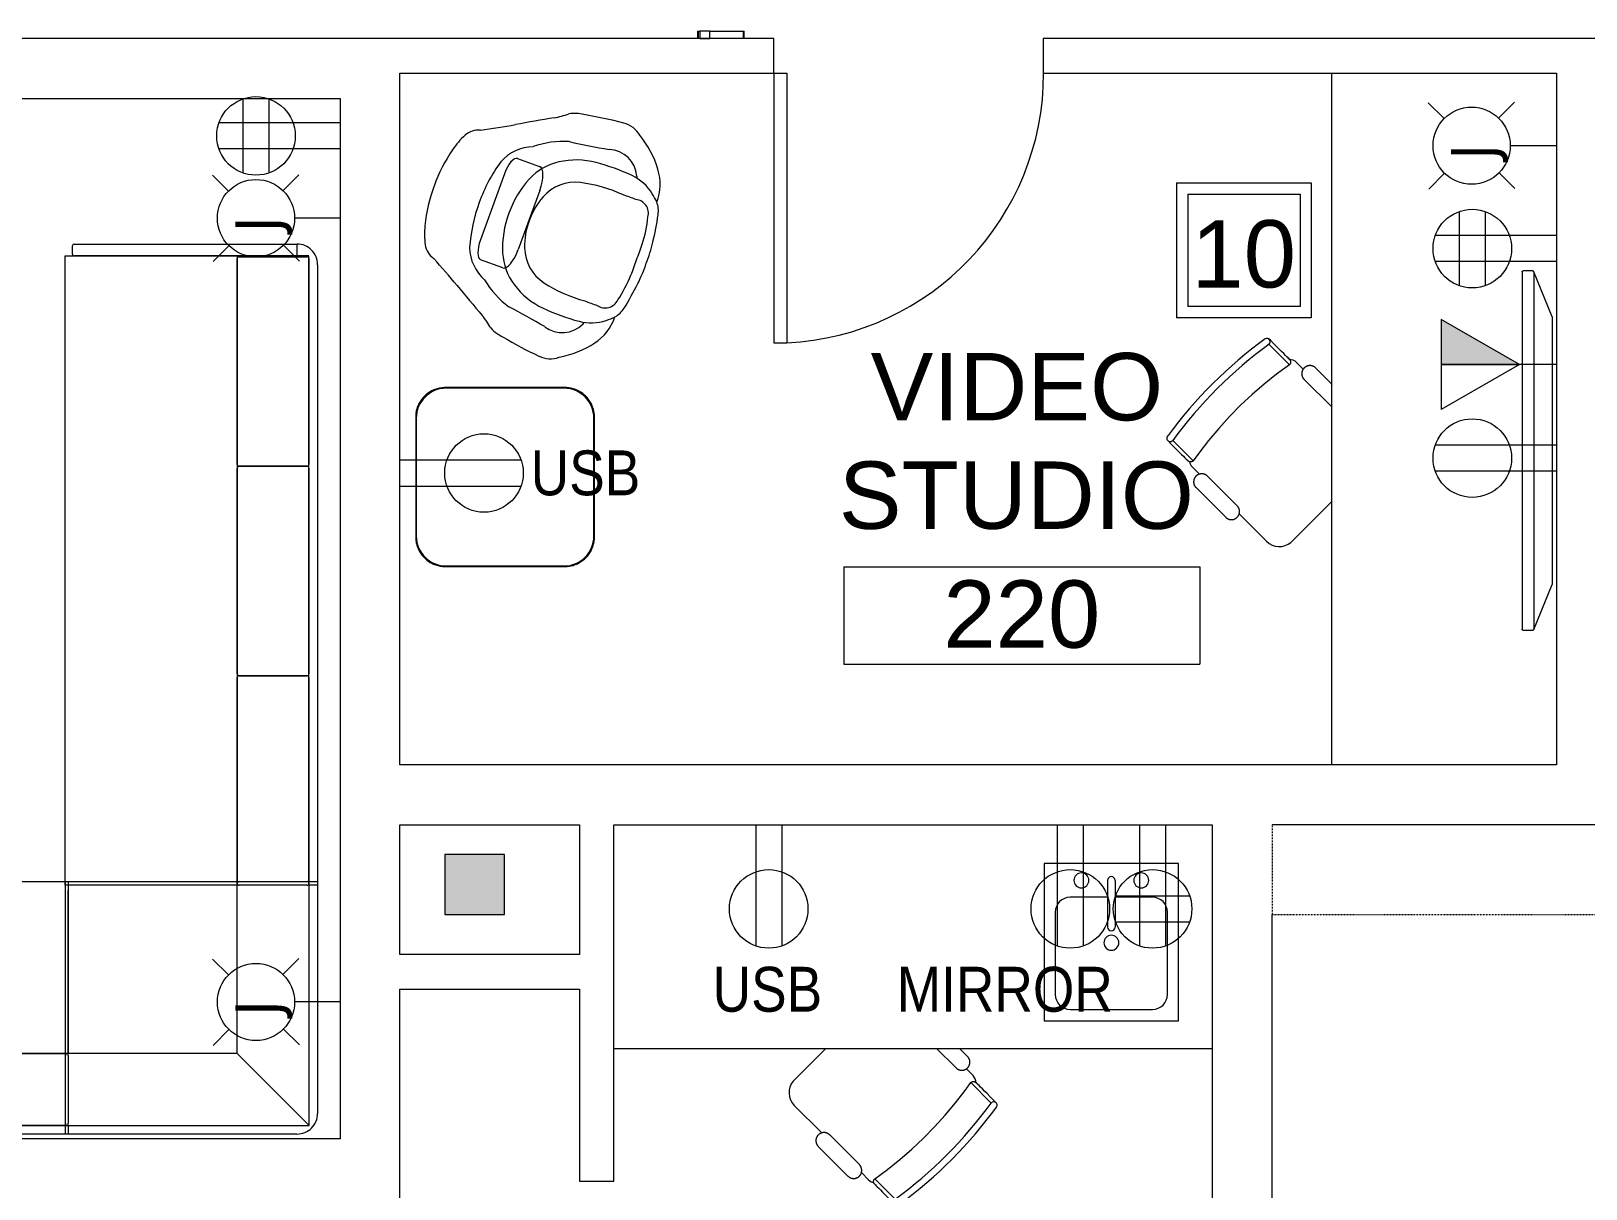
# Model space of a CAD drawing. Header units: inches. Extents: x 1 to 4284, y -575 to 745.
# Drawn here: x 1950.9 to 2158.8, y 312.9 to 467.6 of the extents above; entities that cross this region are included whole.
import ezdxf

# ---------------------------------------------------------------- set-up
doc = ezdxf.new("R2010")
doc.units = ezdxf.units.IN
doc.header["$MEASUREMENT"] = 0
doc.linetypes.add('Overhead', pattern=[0.15625, 0.09375, -0.0625])
for name, color, linetype, lineweight in [('A-ANNO-NOTE', 131, 'Continuous', 20), ('A-AREA-IDEN', 2, 'Continuous', 20), ('A-DOOR', 31, 'Continuous', 9), ('A-GENM', 13, 'Continuous', 9), ('A-WALL', 113, 'Continuous', 50), ('E-ELEC-FIXT-IDEN', 2, 'Continuous', 9), ('I-FURN', 30, 'Continuous', 9), ('I-WALL', 2, 'Continuous', 13), ('P-SANR-FIXT', 6, 'Continuous', 9), ('Q-CASE', 31, 'Continuous', 9), ('Q-SPCQ', 91, 'Continuous', 9), ('S-COLS', 52, 'Continuous', 13)]:
    doc.layers.add(name, color=color, linetype=linetype, lineweight=lineweight)
doc.styles.add('Arial', font='arial.ttf', dxfattribs={"height": 9})
doc.styles.add('Arial_2', font='arial.ttf', dxfattribs={"width": 0.85, "height": 6})
doc.styles.add('Tahoma', font='tahoma.ttf', dxfattribs={"height": 6})

# ---------------------------------------------------------------- blocks, each defined once
blk = doc.blocks.new('Concrete-Square-Column - 8 x 8-2324995-New Construction - Tel_Data_Elec Plan')
at = {"layer": 'S-COLS', "lineweight": 9}
blk.add_hatch(color=55, dxfattribs=at).paths.add_polyline_path([(-0.29, -4), (4, -4), (4, 4), (-4, 4), (-4, -4), (-2.9, -4)], flags=0)
at = {"layer": 'S-COLS', "color": 250, "lineweight": 20}
for p, q in [((4, 4), (-4, 4)), ((-4, 4), (-4, -4)), ((4, -4), (4, 4)), ((-4, -4), (4, -4))]:
    blk.add_line(p, q, dxfattribs=at)
blk = doc.blocks.new('Single-Flush - 36_ x 96_-2411555-New Construction - Tel_Data_Elec Plan')
at = {"layer": 'A-DOOR', "color": 250, "lineweight": 20}
for p, q in [((16.25, 2.31), (16.25, 38.34)), ((18, 38.34), (16.25, 38.34)), ((18, 2.31), (18, 38.34)), ((18, 2.31), (16.25, 2.31))]:
    blk.add_line(p, q, dxfattribs=at)
at = {"layer": 'A-DOOR'}
blk.add_arc((18, 2.31), 36.07, 92.7812, 180, dxfattribs=at)
blk = doc.blocks.new('Seating - Lounge - Chair - Collaborative - Highback - Steelcase Coalesse - SW1 - Without Tablet-2341181-New Construction - Tel_Data_Elec Plan')
at = {"layer": 'I-FURN'}
for p, q in [((-10.5, -5.17), (-10.29, -5.08)), ((10.5, -5.17), (10.29, -5.08)), ((-7.27, -20.96), (-7.27, -17.82)), ((-4.27, -16.7), (4.14, -16.7)), ((7.14, -17.82), (7.14, -20.96)), ((-4.77, -21.89), (4.64, -21.89))]:
    blk.add_line(p, q, dxfattribs=at)
for centre, radius, start, end in [((-0.43, -23.29), 23.3, 88.9529, 96.1803), ((0.43, -23.29), 23.3, 83.8197, 91.0471), ((-8.28, -8.22), 6.75, 89.1028, 126.8972), ((5.71, -14.3), 18.91, 137.2635, 141.0275), ((-5.92, -4.14), 3.49, 101.8197, 130.1803), ((-5.76, -3.74), 1.84, 94.582, 195.418), ((1.17, -38.02), 38.11, 96.1803, 101.8197), ((-1.67, -18.62), 17.25, 91.759, 104.241), ((-1.1, -37.15), 35.79, 88.241, 91.759), ((1.1, -37.15), 35.79, 88.241, 91.759), ((1.67, -18.62), 17.25, 75.759, 88.241), ((-1.17, -38.02), 38.11, 78.1803, 83.8197), ((5.76, -3.74), 1.84, 344.582, 85.418), ((5.92, -4.14), 3.49, 49.8197, 78.1803), ((-5.71, -14.3), 18.91, 38.9725, 42.7365), ((8.28, -8.22), 6.75, 53.1028, 90.8972), ((-4.28, -13.55), 13.42, 126.8972, 149.1028), ((-4.14, -6.33), 6.24, 141.0275, 174.9725), ((4.14, -6.33), 6.24, 5.0275, 38.9725), ((4.28, -13.55), 13.42, 30.8972, 53.1028), ((-8.9, -8.7), 3.88, 114.3968, 197.3246), ((18.68, -8.34), 29.15, 174.9725, 185.0275), ((11.26, -7.67), 18.87, 174.8537, 193.1463), ((14.34, -5.1), 21.89, 177.7083, 182.2917), ((-11.26, -7.67), 18.87, 346.8537, 5.1463), ((-14.34, -5.1), 21.89, 357.7083, 2.2917), ((-18.68, -8.34), 29.15, 354.9725, 5.0275), ((8.9, -8.7), 3.88, 342.6754, 65.6032), ((-13.07, -8.89), 3.52, 140.646, 185.354), ((13.07, -8.89), 3.52, 354.646, 39.354), ((42.17, -3.72), 59, 185.354, 190.646), ((-136.59, -32.26), 126, 7.757, 10.243), ((136.59, -32.26), 126, 169.757, 172.243), ((-42.17, -3.72), 59, 349.354, 354.646), ((-0.04, -9.99), 10.35, 185.0275, 212.9725), ((-1.56, -10.66), 5.71, 193.1463, 248.8537), ((1.56, -10.66), 5.71, 291.1463, 346.8537), ((0.04, -9.99), 10.35, 327.0275, 354.9725), ((-11.2, -14.26), 4.63, 184.393, 209.607), ((-23.38, -23.5), 10.71, 29.553, 40.447), ((0, -11.76), 12.26, 196.5597, 219.4403), ((-2.28, -11.44), 7.68, 212.9725, 247.0275), ((-0.19, -7.13), 9.51, 248.8537, 271.1463), ((0.19, -7.13), 9.51, 268.8537, 291.1463), ((2.28, -11.44), 7.68, 292.9725, 327.0275), ((0, -11.76), 12.26, 320.5597, 343.4403), ((23.38, -23.5), 10.71, 139.553, 150.447), ((11.2, -14.26), 4.63, 330.393, 355.607), ((232.79, 121.75), 283.77, 209.553, 210.613), ((-0.22, -6.58), 12.96, 247.0275, 270.9725), ((0.22, -6.58), 12.96, 269.0275, 292.9725), ((-232.79, 121.75), 283.77, 329.387, 330.447), ((-4.08, -17.52), 5.75, 200.649, 249.351), ((4.08, -17.52), 5.75, 290.649, 339.351), ((-120.16, -85.74), 125.65, 27.917, 30.083), ((120.16, -85.74), 125.65, 149.917, 152.083), ((-0.09, -2.25), 21.51, 253.7536, 270.2464), ((0.09, -2.25), 21.51, 269.7536, 286.2464), ((-6.56, -26.27), 2.64, 193.9655, 242.0345), ((6.56, -26.27), 2.64, 297.9655, 346.0345), ((-2.84, -19.27), 10.57, 242.0345, 255.9655), ((2.84, -19.27), 10.57, 284.0345, 297.9655), ((-0.01, -7.95), 22.24, 255.9655, 270.0345), ((0.01, -7.95), 22.24, 269.9655, 284.0345)]:
    blk.add_arc(centre, radius, start, end, dxfattribs=at)
for centre, major_axis, start_param, end_param in [((-4.27, -17.82), (-3, 0), 4.712389, 6.283185), ((4.14, -17.82), (3, 0), 0, 1.570796), ((-4.77, -20.96), (2.5, 0), 3.141593, 4.712389), ((4.64, -20.96), (2.5, 0), 4.712389, 6.283185)]:
    blk.add_ellipse(centre, major_axis=major_axis, ratio=0.374607, start_param=start_param, end_param=end_param, dxfattribs=at)
blk = doc.blocks.new('Table - Occasional - Side Table - Kimball - Bloom - Square Rounded-2359734-New Construction - Tel_Data_Elec Plan')
at = {"layer": 'I-FURN'}
for p, q in [((8, 11.95), (-8, 11.95)), ((7.87, 11.87), (-7.88, 11.87)), ((-11.95, 8), (-11.95, -8)), ((-11.88, 7.87), (-11.88, -7.88)), ((11.87, -7.88), (11.87, 7.87)), ((11.95, -8), (11.95, 8)), ((-8, -11.95), (8, -11.95)), ((-7.88, -11.88), (7.87, -11.88))]:
    blk.add_line(p, q, dxfattribs=at)
at = {"layer": 'I-FURN', "flags": 128}
for points in [[(-8, 11.95), (-8.16, 11.95), (-8.32, 11.94), (-8.47, 11.93), (-8.63, 11.9), (-8.79, 11.87), (-8.94, 11.84), (-9.09, 11.8), (-9.24, 11.75), (-9.39, 11.7), (-9.54, 11.64), (-9.68, 11.58), (-9.83, 11.51), (-9.96, 11.43), (-10.1, 11.35), (-10.23, 11.26), (-10.36, 11.17), (-10.49, 11.07), (-10.61, 10.97), (-10.72, 10.87), (-10.84, 10.75), (-10.94, 10.64), (-11.05, 10.52), (-11.15, 10.4), (-11.24, 10.27), (-11.33, 10.14), (-11.41, 10), (-11.49, 9.86), (-11.56, 9.72), (-11.62, 9.58), (-11.69, 9.43), (-11.74, 9.28), (-11.79, 9.13), (-11.83, 8.98), (-11.87, 8.83), (-11.9, 8.67), (-11.92, 8.52), (-11.94, 8.36), (-11.95, 8.2), (-11.95, 8.04), (-11.95, 8)], [(11.95, 8), (11.95, 8.16), (11.94, 8.32), (11.93, 8.47), (11.9, 8.63), (11.87, 8.79), (11.84, 8.94), (11.8, 9.09), (11.75, 9.24), (11.7, 9.39), (11.64, 9.54), (11.58, 9.68), (11.51, 9.83), (11.43, 9.96), (11.35, 10.1), (11.26, 10.23), (11.17, 10.36), (11.07, 10.49), (10.97, 10.61), (10.87, 10.72), (10.75, 10.84), (10.64, 10.94), (10.52, 11.05), (10.4, 11.15), (10.27, 11.24), (10.14, 11.33), (10, 11.41), (9.86, 11.49), (9.72, 11.56), (9.58, 11.62), (9.43, 11.69), (9.28, 11.74), (9.13, 11.79), (8.98, 11.83), (8.83, 11.87), (8.67, 11.9), (8.52, 11.92), (8.36, 11.94), (8.2, 11.95), (8.04, 11.95), (8, 11.95)], [(-11.95, -8), (-11.95, -8.16), (-11.94, -8.32), (-11.93, -8.47), (-11.9, -8.63), (-11.87, -8.79), (-11.84, -8.94), (-11.8, -9.09), (-11.75, -9.24), (-11.7, -9.39), (-11.64, -9.54), (-11.58, -9.68), (-11.51, -9.83), (-11.43, -9.96), (-11.35, -10.1), (-11.26, -10.23), (-11.17, -10.36), (-11.07, -10.49), (-10.97, -10.61), (-10.87, -10.72), (-10.75, -10.84), (-10.64, -10.94), (-10.52, -11.05), (-10.4, -11.15), (-10.27, -11.24), (-10.14, -11.33), (-10, -11.41), (-9.86, -11.49), (-9.72, -11.56), (-9.58, -11.62), (-9.43, -11.69), (-9.28, -11.74), (-9.13, -11.79), (-8.98, -11.83), (-8.83, -11.87), (-8.67, -11.9), (-8.52, -11.92), (-8.36, -11.94), (-8.2, -11.95), (-8.04, -11.95), (-8, -11.95)], [(8, -11.95), (8.16, -11.95), (8.32, -11.94), (8.47, -11.93), (8.63, -11.9), (8.79, -11.87), (8.94, -11.84), (9.09, -11.8), (9.24, -11.75), (9.39, -11.7), (9.54, -11.64), (9.68, -11.58), (9.83, -11.51), (9.96, -11.43), (10.1, -11.35), (10.23, -11.26), (10.36, -11.17), (10.49, -11.07), (10.61, -10.97), (10.72, -10.87), (10.84, -10.75), (10.94, -10.64), (11.05, -10.52), (11.15, -10.4), (11.24, -10.27), (11.33, -10.14), (11.41, -10), (11.49, -9.86), (11.56, -9.72), (11.62, -9.58), (11.69, -9.43), (11.74, -9.28), (11.79, -9.13), (11.83, -8.98), (11.87, -8.83), (11.9, -8.67), (11.92, -8.52), (11.94, -8.36), (11.95, -8.2), (11.95, -8.04), (11.95, -8)]]:
    blk.add_lwpolyline(points, dxfattribs=at)
at = {"layer": 'I-FURN'}
for centre, start, end in [((-7.88, 7.87), 90.0044, 180), ((7.87, 7.87), 0.0044, 90), ((-7.88, -7.88), 180.0044, 270), ((7.87, -7.88), 270.0044, 0)]:
    blk.add_arc(centre, 4, start, end, dxfattribs=at)
blk = doc.blocks.new('Counter Top _No Backsplash_ - Standard Counter Top-2619539-New Construction - Tel_Data_Elec Plan')
at = {"layer": 'Q-CASE', "lineweight": 13}
blk.add_line((-47.26, 30), (45.17, 30), dxfattribs=at)
blk = doc.blocks.new('Seating - Desk - Task - Steelcase - Think - EX-C1-2329975-New Construction - Tel_Data_Elec Plan')
at = {"layer": 'I-FURN'}
for p, q in [((7.72, 12.55), (-0.06, 12.55)), ((9.91, 4.96), (9.91, 10.14)), ((-8.94, -1.6), (-8.94, 3.67)), ((9.34, 4.01), (9.34, -1.6)), ((11.51, -1.6), (11.51, 4.01)), ((-11.1, 1.51), (-11.1, -1.6)), ((-9.83, -2.66), (-9.83, -3.91)), ((9.91, -3.91), (9.91, -2.54)), ((-8.93, -4.37), (-8.93, -8.24)), ((9.24, -8.25), (9.24, -4.39))]:
    blk.add_line(p, q, dxfattribs=at)
at = {"layer": 'I-FURN', "flags": 128}
for points in [[(11.51, 4.01), (11.51, 4.05), (11.51, 4.1), (11.5, 4.14), (11.5, 4.18), (11.49, 4.23), (11.48, 4.27), (11.47, 4.31), (11.46, 4.35), (11.44, 4.39), (11.43, 4.43), (11.41, 4.47), (11.39, 4.51), (11.37, 4.55), (11.35, 4.59), (11.32, 4.62), (11.3, 4.66), (11.27, 4.69), (11.24, 4.72), (11.21, 4.76), (11.18, 4.79), (11.15, 4.82), (11.12, 4.85), (11.08, 4.87), (11.05, 4.9), (11.01, 4.92), (10.98, 4.94), (10.94, 4.97), (10.9, 4.99), (10.86, 5), (10.82, 5.02), (10.78, 5.04), (10.74, 5.05), (10.7, 5.06), (10.65, 5.07), (10.61, 5.08), (10.57, 5.08), (10.53, 5.09), (10.48, 5.09), (10.44, 5.09), (10.4, 5.09), (10.35, 5.09), (10.31, 5.09), (10.27, 5.08), (10.22, 5.07), (10.18, 5.07), (10.14, 5.05), (10.1, 5.04), (10.06, 5.03), (10.02, 5.01), (9.98, 5), (9.94, 4.98), (9.9, 4.96), (9.86, 4.93), (9.83, 4.91), (9.79, 4.89), (9.76, 4.86), (9.72, 4.83), (9.69, 4.8), (9.66, 4.77), (9.63, 4.74), (9.6, 4.71), (9.57, 4.68), (9.55, 4.64), (9.52, 4.61), (9.5, 4.57), (9.48, 4.53), (9.46, 4.49), (9.44, 4.45), (9.42, 4.41), (9.41, 4.37), (9.39, 4.33), (9.38, 4.29), (9.37, 4.25), (9.36, 4.21), (9.35, 4.16), (9.35, 4.12), (9.35, 4.08), (9.34, 4.03), (9.34, 4.01)], [(-11.1, -1.6), (-11.1, -1.64), (-11.1, -1.68), (-11.09, -1.73), (-11.09, -1.77), (-11.08, -1.81), (-11.07, -1.86), (-11.06, -1.9), (-11.05, -1.94), (-11.03, -1.98), (-11.01, -2.02), (-11, -2.06), (-10.98, -2.1), (-10.96, -2.14), (-10.93, -2.17), (-10.91, -2.21), (-10.89, -2.24), (-10.86, -2.28), (-10.83, -2.31), (-10.8, -2.34), (-10.77, -2.37), (-10.74, -2.4), (-10.71, -2.43), (-10.67, -2.46), (-10.64, -2.48), (-10.6, -2.51), (-10.57, -2.53), (-10.53, -2.55), (-10.49, -2.57), (-10.45, -2.59), (-10.41, -2.61), (-10.37, -2.62), (-10.33, -2.64), (-10.29, -2.65), (-10.24, -2.66), (-10.2, -2.66), (-10.16, -2.67), (-10.12, -2.68), (-10.07, -2.68), (-10.03, -2.68), (-9.99, -2.68), (-9.94, -2.68), (-9.9, -2.67), (-9.86, -2.67), (-9.81, -2.66), (-9.77, -2.65), (-9.73, -2.64), (-9.69, -2.63), (-9.65, -2.62), (-9.61, -2.6), (-9.57, -2.58), (-9.53, -2.56), (-9.49, -2.54), (-9.45, -2.52), (-9.42, -2.5), (-9.38, -2.47), (-9.35, -2.45), (-9.31, -2.42), (-9.28, -2.39), (-9.25, -2.36), (-9.22, -2.33), (-9.19, -2.3), (-9.16, -2.26), (-9.14, -2.23), (-9.11, -2.19), (-9.09, -2.16), (-9.07, -2.12), (-9.05, -2.08), (-9.03, -2.04), (-9.01, -2), (-9, -1.96), (-8.98, -1.92), (-8.97, -1.88), (-8.96, -1.84), (-8.95, -1.79), (-8.95, -1.75), (-8.94, -1.71), (-8.94, -1.66), (-8.94, -1.62), (-8.94, -1.6)], [(9.34, -1.6), (9.34, -1.64), (9.35, -1.69), (9.35, -1.73), (9.36, -1.77), (9.37, -1.81), (9.37, -1.86), (9.39, -1.9), (9.4, -1.94), (9.41, -1.98), (9.43, -2.02), (9.45, -2.06), (9.47, -2.1), (9.49, -2.14), (9.51, -2.17), (9.53, -2.21), (9.56, -2.25), (9.58, -2.28), (9.61, -2.31), (9.64, -2.35), (9.67, -2.38), (9.7, -2.41), (9.74, -2.43), (9.77, -2.46), (9.81, -2.49), (9.84, -2.51), (9.88, -2.53), (9.92, -2.55), (9.96, -2.57), (9.99, -2.59), (10.03, -2.61), (10.08, -2.62), (10.12, -2.64), (10.16, -2.65), (10.2, -2.66), (10.24, -2.67), (10.29, -2.67), (10.33, -2.68), (10.37, -2.68), (10.42, -2.68), (10.46, -2.68), (10.5, -2.68), (10.55, -2.68), (10.59, -2.67), (10.63, -2.66), (10.67, -2.65), (10.72, -2.64), (10.76, -2.63), (10.8, -2.62), (10.84, -2.6), (10.88, -2.58), (10.92, -2.57), (10.96, -2.54), (10.99, -2.52), (11.03, -2.5), (11.07, -2.47), (11.1, -2.45), (11.13, -2.42), (11.17, -2.39), (11.2, -2.36), (11.23, -2.33), (11.26, -2.3), (11.28, -2.26), (11.31, -2.23), (11.33, -2.19), (11.36, -2.16), (11.38, -2.12), (11.4, -2.08), (11.42, -2.04), (11.43, -2), (11.45, -1.96), (11.46, -1.92), (11.47, -1.88), (11.49, -1.84), (11.49, -1.79), (11.5, -1.75), (11.51, -1.71), (11.51, -1.67), (11.51, -1.62), (11.51, -1.6)], [(-9.44, -4.88), (-9.44, -4.86), (-9.44, -4.84), (-9.43, -4.82), (-9.43, -4.8), (-9.43, -4.78), (-9.42, -4.76), (-9.42, -4.74), (-9.41, -4.72), (-9.4, -4.7), (-9.4, -4.68), (-9.39, -4.66), (-9.38, -4.64), (-9.37, -4.63), (-9.36, -4.61), (-9.35, -4.59), (-9.34, -4.58), (-9.32, -4.56), (-9.31, -4.54), (-9.3, -4.53), (-9.28, -4.51), (-9.27, -4.5), (-9.25, -4.49), (-9.24, -4.48), (-9.22, -4.46), (-9.2, -4.45), (-9.19, -4.44), (-9.17, -4.43), (-9.15, -4.42), (-9.13, -4.41), (-9.11, -4.41), (-9.09, -4.4), (-9.08, -4.39), (-9.06, -4.39), (-9.04, -4.38), (-9.02, -4.38), (-9, -4.38), (-8.98, -4.37), (-8.96, -4.37), (-8.94, -4.37), (-8.93, -4.37)], [(-9.44, -5.08), (-9.44, -4.95), (-9.44, -4.89), (-9.44, -4.88)], [(-9.44, -4.88), (-9.44, -4.91), (-9.44, -5), (-9.44, -5.15), (-9.44, -5.36), (-9.44, -5.63), (-9.44, -5.97), (-9.44, -6.36), (-9.44, -6.8), (-9.44, -7.31), (-9.44, -7.87), (-9.44, -8.49), (-9.44, -8.69)], [(-8.93, -4.37), (-6.83, -4.69), (-4.72, -4.93), (-2.6, -5.09), (-0.48, -5.16), (1.64, -5.14), (3.76, -5.04), (5.88, -4.86), (7.99, -4.59), (9.24, -4.39)], [(9.24, -4.39), (9.26, -4.39), (9.28, -4.39), (9.3, -4.39), (9.32, -4.4), (9.34, -4.4), (9.36, -4.4), (9.38, -4.41), (9.4, -4.41), (9.42, -4.42), (9.44, -4.43), (9.46, -4.44), (9.47, -4.45), (9.49, -4.46), (9.51, -4.47), (9.53, -4.48), (9.54, -4.49), (9.56, -4.5), (9.57, -4.51), (9.59, -4.53), (9.6, -4.54), (9.62, -4.56), (9.63, -4.57), (9.64, -4.59), (9.66, -4.6), (9.67, -4.62), (9.68, -4.64), (9.69, -4.66), (9.7, -4.67), (9.71, -4.69), (9.71, -4.71), (9.72, -4.73), (9.73, -4.75), (9.73, -4.77), (9.74, -4.79), (9.74, -4.81), (9.74, -4.83), (9.75, -4.85), (9.75, -4.87), (9.75, -4.89), (9.75, -4.9)], [(9.75, -8.71), (9.75, -8.07), (9.75, -7.49), (9.75, -6.97), (9.75, -6.5), (9.75, -6.1), (9.75, -5.75), (9.75, -5.46), (9.75, -5.23), (9.75, -5.06), (9.75, -4.95), (9.75, -4.9), (9.75, -4.9)], [(9.75, -4.9), (9.75, -4.93), (9.75, -5.02), (9.75, -5.1)]]:
    blk.add_lwpolyline(points, dxfattribs=at)
at = {"layer": 'I-FURN'}
for centre, radius, start, end in [((7.49, 10.14), 2.42, 0, 84.6807), ((-8.51, -3.91), 1.32, 180, 227.8127), ((8.59, -3.91), 1.32, 324.2773, 0)]:
    blk.add_arc(centre, radius, start, end, dxfattribs=at)
for centre, major_axis, ratio, start_param, end_param in [((-8.93, -5.08), (0.507, 0), 0.99468, 3.097536, 3.287158), ((9.24, -5.1), (0.507, 0), 0.99468, 0, 0.261799), ((-8.93, -8.69), (0.507, 0), 0.899459, 1.570796, 4.369819), ((0.2, 38.81), (53.09, 0), 0.899459, 4.539475, 4.883411), ((9.24, -8.71), (0.507, 0), 0.899459, 4.712389, 7.853982), ((0.2, 38.81), (54.09, 0), 0.899459, 4.539505, 4.880219)]:
    blk.add_ellipse(centre, major_axis=major_axis, ratio=ratio, start_param=start_param, end_param=end_param, dxfattribs=at)
blk = doc.blocks.new('SPEC-EQUIP-TV - 48_ LCD 2-2329976-New Construction - Tel_Data_Elec Plan')
at = {"layer": 'Q-SPCQ'}
for p, q in [((-17.89, 4), (-23.9, 1.57)), ((-17.89, 4), (17.89, 4)), ((23.9, 1.57), (17.89, 4)), ((-24, 1.37), (-24, 0.75)), ((-24, 0.75), (-24, 0.12)), ((-23.9, 1.57), (23.9, 1.57)), ((24, 0.75), (24, 1.37)), ((24, 0.12), (24, 0.75)), ((-23.88, 0), (23.88, 0))]:
    blk.add_line(p, q, dxfattribs=at)
for points, knots in [([(-23.9, 1.57), (-23.9, 1.57), (-23.92, 1.56), (-23.93, 1.54), (-23.94, 1.53), (-23.95, 1.52), (-23.96, 1.51), (-23.97, 1.49), (-23.98, 1.48), (-23.98, 1.47), (-23.99, 1.45), (-23.99, 1.43), (-24, 1.41), (-24, 1.38), (-24, 1.37)], [0, 0, 0, 0, 0.125, 0.25, 0.3125, 0.375, 0.4375, 0.5, 0.5625, 0.625, 0.6875, 0.75, 0.875, 1, 1, 1, 1]), ([(-23.88, 0), (-23.89, 0), (-23.9, 0), (-23.92, 0.01), (-23.94, 0.02), (-23.94, 0.02), (-23.95, 0.03), (-23.96, 0.03), (-23.97, 0.04), (-23.98, 0.05), (-23.98, 0.06), (-23.99, 0.08), (-24, 0.1), (-24, 0.11), (-24, 0.12)], [0, 0, 0, 0, 0.166667, 0.25, 0.333333, 0.375, 0.416667, 0.5, 0.541667, 0.583333, 0.666667, 0.75, 0.833333, 1, 1, 1, 1]), ([(24, 0.12), (24, 0.11), (24, 0.1), (23.99, 0.08), (23.98, 0.06), (23.98, 0.05), (23.97, 0.04), (23.96, 0.03), (23.95, 0.03), (23.94, 0.02), (23.94, 0.02), (23.92, 0.01), (23.9, 0), (23.89, 0), (23.88, 0)], [-1, -1, -1, -1, -0.833333, -0.75, -0.666667, -0.583333, -0.541667, -0.5, -0.416667, -0.375, -0.333333, -0.25, -0.166667, 0, 0, 0, 0]), ([(24, 1.37), (24, 1.38), (24, 1.41), (23.99, 1.44), (23.98, 1.46), (23.98, 1.48), (23.97, 1.49), (23.97, 1.5), (23.96, 1.51), (23.95, 1.52), (23.94, 1.53), (23.93, 1.54), (23.92, 1.56), (23.9, 1.57), (23.9, 1.57)], [0, 0, 0, 0, 0.125, 0.25, 0.375, 0.4375, 0.5, 0.53125, 0.5625, 0.625, 0.6875, 0.75, 0.875, 1, 1, 1, 1])]:
    blk.add_open_spline(points, degree=3, knots=knots, dxfattribs=at)
blk = doc.blocks.new('Counter Top _No Backsplash_ - Standard Counter Top-2630870-New Construction - Tel_Data_Elec Plan')
at = {"layer": 'Q-CASE', "lineweight": 13}
blk.add_line((-47.26, -30), (32.74, -30), dxfattribs=at)
blk = doc.blocks.new('Seating - Desk - Task - Steelcase - Think - EX-C1-V10-New Construction - Tel_Data_Elec Plan')
at = {"layer": 'I-FURN'}
for p, q in [((-8.93, 8.24), (-8.93, 4.37)), ((9.24, 4.39), (9.24, 8.25)), ((-9.83, 3.91), (-9.83, 2.66)), ((9.91, 2.54), (9.91, 3.91)), ((-11.1, 1.6), (-11.1, 0.08)), ((-8.94, -2.08), (-8.94, 1.6)), ((9.34, 1.6), (9.34, -4.01)), ((11.51, -4.01), (11.51, 1.6)), ((9.91, -10.14), (9.91, -4.96)), ((1.53, -12.55), (7.72, -12.55))]:
    blk.add_line(p, q, dxfattribs=at)
at = {"layer": 'I-FURN', "flags": 128}
for points in [[(-9.44, 8.69), (-9.44, 8.06), (-9.44, 7.48), (-9.44, 6.95), (-9.44, 6.49), (-9.44, 6.08), (-9.44, 5.73), (-9.44, 5.44), (-9.44, 5.21), (-9.44, 5.04), (-9.44, 4.93), (-9.44, 4.88), (-9.44, 4.88)], [(9.75, 4.9), (9.75, 4.93), (9.75, 5.02), (9.75, 5.17), (9.75, 5.38), (9.75, 5.65), (9.75, 5.98), (9.75, 6.37), (9.75, 6.82), (9.75, 7.33), (9.75, 7.89), (9.75, 8.51), (9.75, 8.71)], [(-9.44, 4.88), (-9.44, 4.91), (-9.44, 5), (-9.44, 5.08)], [(-8.93, 4.37), (-8.95, 4.37), (-8.97, 4.37), (-8.99, 4.38), (-9.01, 4.38), (-9.03, 4.38), (-9.05, 4.39), (-9.07, 4.39), (-9.09, 4.4), (-9.11, 4.4), (-9.13, 4.41), (-9.15, 4.42), (-9.16, 4.43), (-9.18, 4.44), (-9.2, 4.45), (-9.22, 4.46), (-9.23, 4.47), (-9.25, 4.48), (-9.26, 4.5), (-9.28, 4.51), (-9.29, 4.53), (-9.31, 4.54), (-9.32, 4.56), (-9.33, 4.57), (-9.35, 4.59), (-9.36, 4.6), (-9.37, 4.62), (-9.38, 4.64), (-9.39, 4.66), (-9.4, 4.68), (-9.4, 4.69), (-9.41, 4.71), (-9.42, 4.73), (-9.42, 4.75), (-9.43, 4.77), (-9.43, 4.79), (-9.43, 4.81), (-9.44, 4.83), (-9.44, 4.85), (-9.44, 4.87), (-9.44, 4.88)], [(9.24, 4.39), (7.14, 4.71), (5.03, 4.94), (2.91, 5.09), (0.79, 5.16), (-1.33, 5.14), (-3.45, 5.04), (-5.57, 4.85), (-7.68, 4.58), (-8.93, 4.37)], [(9.75, 4.9), (9.75, 4.88), (9.75, 4.86), (9.74, 4.84), (9.74, 4.82), (9.74, 4.8), (9.73, 4.78), (9.73, 4.76), (9.72, 4.74), (9.72, 4.72), (9.71, 4.7), (9.7, 4.68), (9.69, 4.66), (9.68, 4.64), (9.67, 4.63), (9.66, 4.61), (9.65, 4.59), (9.63, 4.58), (9.62, 4.56), (9.61, 4.55), (9.59, 4.53), (9.58, 4.52), (9.56, 4.5), (9.55, 4.49), (9.53, 4.48), (9.51, 4.47), (9.5, 4.46), (9.48, 4.45), (9.46, 4.44), (9.44, 4.43), (9.42, 4.42), (9.41, 4.42), (9.39, 4.41), (9.37, 4.4), (9.35, 4.4), (9.33, 4.4), (9.31, 4.39), (9.29, 4.39), (9.27, 4.39), (9.25, 4.39), (9.24, 4.39)], [(9.75, 5.1), (9.75, 4.97), (9.75, 4.91), (9.75, 4.9)], [(-8.94, 1.6), (-8.94, 1.64), (-8.94, 1.68), (-8.94, 1.73), (-8.95, 1.77), (-8.96, 1.81), (-8.97, 1.86), (-8.98, 1.9), (-8.99, 1.94), (-9.01, 1.98), (-9.02, 2.02), (-9.04, 2.06), (-9.06, 2.1), (-9.08, 2.14), (-9.1, 2.17), (-9.12, 2.21), (-9.15, 2.24), (-9.18, 2.28), (-9.2, 2.31), (-9.23, 2.34), (-9.26, 2.37), (-9.3, 2.4), (-9.33, 2.43), (-9.36, 2.46), (-9.4, 2.48), (-9.43, 2.51), (-9.47, 2.53), (-9.51, 2.55), (-9.55, 2.57), (-9.59, 2.59), (-9.63, 2.61), (-9.67, 2.62), (-9.71, 2.64), (-9.75, 2.65), (-9.79, 2.66), (-9.83, 2.66), (-9.88, 2.67), (-9.92, 2.68), (-9.96, 2.68), (-10.01, 2.68), (-10.05, 2.68), (-10.09, 2.68), (-10.14, 2.67), (-10.18, 2.67), (-10.22, 2.66), (-10.26, 2.65), (-10.31, 2.64), (-10.35, 2.63), (-10.39, 2.62), (-10.43, 2.6), (-10.47, 2.58), (-10.51, 2.56), (-10.55, 2.54), (-10.58, 2.52), (-10.62, 2.5), (-10.65, 2.47), (-10.69, 2.45), (-10.72, 2.42), (-10.75, 2.39), (-10.79, 2.36), (-10.82, 2.33), (-10.84, 2.3), (-10.87, 2.26), (-10.9, 2.23), (-10.92, 2.19), (-10.95, 2.16), (-10.97, 2.12), (-10.99, 2.08), (-11.01, 2.04), (-11.02, 2), (-11.04, 1.96), (-11.05, 1.92), (-11.06, 1.88), (-11.07, 1.84), (-11.08, 1.79), (-11.09, 1.75), (-11.09, 1.71), (-11.1, 1.66), (-11.1, 1.62), (-11.1, 1.6)], [(11.51, 1.6), (11.51, 1.64), (11.51, 1.69), (11.5, 1.73), (11.5, 1.77), (11.49, 1.81), (11.48, 1.86), (11.47, 1.9), (11.46, 1.94), (11.44, 1.98), (11.43, 2.02), (11.41, 2.06), (11.39, 2.1), (11.37, 2.14), (11.35, 2.17), (11.32, 2.21), (11.3, 2.25), (11.27, 2.28), (11.24, 2.31), (11.21, 2.35), (11.18, 2.38), (11.15, 2.41), (11.12, 2.43), (11.08, 2.46), (11.05, 2.49), (11.01, 2.51), (10.98, 2.53), (10.94, 2.55), (10.9, 2.57), (10.86, 2.59), (10.82, 2.61), (10.78, 2.62), (10.74, 2.64), (10.7, 2.65), (10.65, 2.66), (10.61, 2.67), (10.57, 2.67), (10.53, 2.68), (10.48, 2.68), (10.44, 2.68), (10.4, 2.68), (10.35, 2.68), (10.31, 2.68), (10.27, 2.67), (10.22, 2.66), (10.18, 2.65), (10.14, 2.64), (10.1, 2.63), (10.06, 2.62), (10.02, 2.6), (9.98, 2.58), (9.94, 2.57), (9.9, 2.54), (9.86, 2.52), (9.83, 2.5), (9.79, 2.47), (9.76, 2.45), (9.72, 2.42), (9.69, 2.39), (9.66, 2.36), (9.63, 2.33), (9.6, 2.3), (9.57, 2.26), (9.55, 2.23), (9.52, 2.19), (9.5, 2.16), (9.48, 2.12), (9.46, 2.08), (9.44, 2.04), (9.42, 2), (9.41, 1.96), (9.39, 1.92), (9.38, 1.88), (9.37, 1.84), (9.36, 1.79), (9.35, 1.75), (9.35, 1.71), (9.35, 1.67), (9.34, 1.62), (9.34, 1.6)], [(9.34, -4.01), (9.34, -4.05), (9.35, -4.1), (9.35, -4.14), (9.36, -4.18), (9.37, -4.23), (9.37, -4.27), (9.39, -4.31), (9.4, -4.35), (9.41, -4.39), (9.43, -4.43), (9.45, -4.47), (9.47, -4.51), (9.49, -4.55), (9.51, -4.59), (9.53, -4.62), (9.56, -4.66), (9.58, -4.69), (9.61, -4.72), (9.64, -4.76), (9.67, -4.79), (9.7, -4.82), (9.74, -4.85), (9.77, -4.87), (9.81, -4.9), (9.84, -4.92), (9.88, -4.94), (9.92, -4.97), (9.96, -4.99), (9.99, -5), (10.03, -5.02), (10.08, -5.04), (10.12, -5.05), (10.16, -5.06), (10.2, -5.07), (10.24, -5.08), (10.29, -5.08), (10.33, -5.09), (10.37, -5.09), (10.42, -5.09), (10.46, -5.09), (10.5, -5.09), (10.55, -5.09), (10.59, -5.08), (10.63, -5.07), (10.67, -5.07), (10.72, -5.05), (10.76, -5.04), (10.8, -5.03), (10.84, -5.01), (10.88, -5), (10.92, -4.98), (10.96, -4.96), (10.99, -4.93), (11.03, -4.91), (11.07, -4.89), (11.1, -4.86), (11.13, -4.83), (11.17, -4.8), (11.2, -4.77), (11.23, -4.74), (11.26, -4.71), (11.28, -4.68), (11.31, -4.64), (11.33, -4.61), (11.36, -4.57), (11.38, -4.53), (11.4, -4.49), (11.42, -4.45), (11.43, -4.41), (11.45, -4.37), (11.46, -4.33), (11.47, -4.29), (11.49, -4.25), (11.49, -4.21), (11.5, -4.16), (11.51, -4.12), (11.51, -4.08), (11.51, -4.03), (11.51, -4.01)]]:
    blk.add_lwpolyline(points, dxfattribs=at)
at = {"layer": 'I-FURN'}
for centre, radius, start, end in [((-8.51, 3.91), 1.32, 132.1873, 180), ((8.59, 3.91), 1.32, 360, 35.7227), ((7.49, -10.14), 2.42, 275.3193, 360)]:
    blk.add_arc(centre, radius, start, end, dxfattribs=at)
for centre, major_axis, ratio, start_param, end_param in [((-8.93, 8.69), (0.507, 0), 0.899459, 1.913366, 4.712389), ((0.2, -38.81), (54.09, 0), 0.899459, 1.402966, 1.74368), ((0.2, -38.81), (53.09, 0), 0.899459, 1.399774, 1.74371), ((9.24, 8.71), (-0.507, 0), 0.899459, 1.570796, 4.712389), ((-8.93, 5.08), (0.507, 0), 0.99468, 2.996027, 3.185649), ((9.24, 5.1), (0.507, 0), 0.99468, 6.021386, 6.283185)]:
    blk.add_ellipse(centre, major_axis=major_axis, ratio=ratio, start_param=start_param, end_param=end_param, dxfattribs=at)
blk = doc.blocks.new('Seating - Lounge - Gaia Sectional Corner Unit - Bernhardt - Corner Unit - 2250-2384714-New Construction - Tel_Data_Elec Plan')
at = {"layer": 'I-FURN'}
for p, q in [((-16.87, 16.86), (16.87, 16.86)), ((-16.87, -14.1), (-16.87, 16.86)), ((16.87, 16.86), (16.87, -16.87)), ((-15.71, 16.61), (-15.71, -15.72)), ((-6.12, -6.12), (-6.12, 16.61)), ((-6.12, -6.12), (-15.71, -15.72)), ((-6.12, -6.12), (16.62, -6.12)), ((-15.71, -15.72), (16.62, -15.72)), ((16.87, -16.87), (-14.11, -16.87))]:
    blk.add_line(p, q, dxfattribs=at)
for centre, radius, start, end in [((-15.46, 16.61), 0.25, 90, 180), ((-6.37, 16.61), 0.25, 0, 90), ((16.62, -6.37), 0.25, 360, 90), ((-14.11, -14.11), 2.76, 179.876, 270), ((16.62, -15.47), 0.25, 270, 360)]:
    blk.add_arc(centre, radius, start, end, dxfattribs=at)
blk = doc.blocks.new('Seating - Lounge - Gaia Sectional - Bernhardt - Low Arm Right - 3 Seat-2384715-New Construction - Tel_Data_Elec Plan')
at = {"layer": 'I-FURN'}
for p, q in [((-42.05, -6.12), (-42.05, 16.87)), ((-42.05, 16.87), (42.05, 16.87)), ((42.05, 16.87), (42.05, -6.12)), ((-42.05, -6.26), (-42.05, 15.66)), ((42.05, -6.26), (42.05, 15.66)), ((42.3, 15.91), (43.41, 15.91)), ((43.62, 15.69), (43.62, -14.11)), ((42.05, -6.12), (-42.05, -6.12)), ((-41.8, -6.12), (-14.3, -6.12)), ((-13.8, -6.12), (13.7, -6.12)), ((14.2, -6.12), (41.7, -6.12)), ((42.05, -14.11), (42.05, -6.12)), ((42.05, -14.11), (42.05, -6.12)), ((-42.05, -15.46), (-42.05, -6.37)), ((-14.05, -15.46), (-14.05, -6.37)), ((-14.05, -6.37), (-14.05, -15.46)), ((13.95, -15.46), (13.95, -6.37)), ((13.95, -6.37), (13.95, -15.46)), ((41.95, -6.37), (41.95, -15.46)), ((42.05, -14.11), (43.63, -14.11)), ((42.05, -15.71), (42.05, -14.11)), ((-42.05, -15.71), (42.05, -15.71)), ((-42.05, -16.87), (-42.05, -15.71)), ((-14.3, -15.71), (-41.8, -15.71)), ((13.7, -15.71), (-13.8, -15.71)), ((41.7, -15.71), (14.2, -15.71)), ((40.88, -16.87), (-42.05, -16.87))]:
    blk.add_line(p, q, dxfattribs=at)
for centre, radius, start, end in [((42.3, 15.66), 0.25, 90, 180), ((42.3, 15.66), 0.25, 90, 180), ((43.41, 15.69), 0.219, 0, 90), ((-41.8, -6.37), 0.25, 90, 180), ((-14.3, -6.37), 0.25, 0, 90), ((-13.8, -6.37), 0.25, 90, 180), ((13.7, -6.37), 0.25, 0, 90), ((14.2, -6.37), 0.25, 90, 180), ((41.7, -6.37), 0.25, 360, 90), ((40.88, -14.11), 2.76, 270, 0), ((-41.8, -15.46), 0.25, 180, 270), ((-14.3, -15.46), 0.25, 270, 0), ((-13.8, -15.46), 0.25, 180, 270), ((13.7, -15.46), 0.25, 270, 0), ((14.2, -15.46), 0.25, 180, 270), ((41.7, -15.46), 0.25, 270, 0)]:
    blk.add_arc(centre, radius, start, end, dxfattribs=at)
blk = doc.blocks.new('Seating - Lounge - Gaia Sectional - Bernhardt - Low Arm Left - 2 Seat-2614451-New Construction - Tel_Data_Elec Plan')
at = {"layer": 'I-FURN'}
for p, q in [((-27.99, -6.12), (-27.99, 16.87)), ((-27.99, 16.87), (27.99, 16.87)), ((27.99, 16.87), (27.99, -6.12)), ((-29.56, 15.69), (-29.56, -14.11)), ((-28.24, 15.91), (-29.34, 15.91)), ((-27.99, -6.26), (-27.99, 15.66)), ((27.99, -6.26), (27.99, 15.66)), ((27.99, -6.12), (-27.99, -6.12)), ((-27.99, -6.37), (-27.99, -6.12)), ((-27.99, -6.37), (-27.99, -6.12)), ((-27.74, -6.12), (-0.24, -6.12)), ((0.26, -6.12), (27.76, -6.12)), ((-27.99, -15.46), (-27.99, -6.37)), ((0.01, -15.46), (0.01, -6.37)), ((0.01, -6.37), (0.01, -15.46)), ((28.01, -6.37), (28.01, -15.46)), ((-29.57, -14.11), (-27.99, -14.11)), ((-27.99, -14.11), (-27.99, -15.71)), ((-27.99, -15.71), (27.99, -15.71)), ((-0.24, -15.71), (-27.74, -15.71)), ((27.76, -15.71), (0.26, -15.71)), ((27.99, -15.71), (27.99, -16.87)), ((27.99, -16.87), (-26.81, -16.87))]:
    blk.add_line(p, q, dxfattribs=at)
for centre, radius, start, end in [((-29.34, 15.69), 0.219, 90, 180), ((-28.24, 15.66), 0.25, 0, 90), ((-28.24, 15.66), 0.25, 0, 90), ((-27.74, -6.37), 0.25, 90, 180), ((-0.24, -6.37), 0.25, 0, 90), ((0.26, -6.37), 0.25, 90, 180), ((27.76, -6.37), 0.25, 360, 90), ((-26.81, -14.11), 2.76, 180, 270), ((-27.74, -15.46), 0.25, 180, 270), ((-0.24, -15.46), 0.25, 270, 0), ((0.26, -15.46), 0.25, 180, 270), ((27.76, -15.46), 0.25, 270, 0)]:
    blk.add_arc(centre, radius, start, end, dxfattribs=at)
blk = doc.blocks.new('Upper Cabinet - Standard Upper Cabinet-2616647-New Construction - Tel_Data_Elec Plan')
at = {"layer": 'Q-CASE', "lineweight": 13}
blk.add_line((164.99, 0), (-47.26, 0), dxfattribs=at)
at = {"layer": 'Q-CASE', "linetype": 'Overhead'}
for p, q in [((-47.26, 0), (-47.26, -12)), ((-47.26, -12), (164.99, -12))]:
    blk.add_line(p, q, dxfattribs=at)
blk = doc.blocks.new('Sink Kitchen-Single1 - 30_ x 21_ 2-2546782-New Construction - Tel_Data_Elec Plan')
at = {"layer": 'P-SANR-FIXT', "lineweight": 13}
for p, q in [((9.62, 10.59), (-8.38, 10.59)), ((-8.38, 10.59), (-8.38, -10.41)), ((9.62, -10.41), (9.62, 10.59)), ((0.12, 8.34), (0.12, 2.09)), ((1.12, 8.34), (1.12, 2.09)), ((0.12, 6.09), (-4.88, 6.09)), ((6.12, 6.09), (1.12, 6.09)), ((-6.88, 4.09), (-6.88, -6.91)), ((8.12, -6.91), (8.12, 4.09)), ((-4.88, -8.91), (6.12, -8.91)), ((-8.38, -10.41), (9.62, -10.41))]:
    blk.add_line(p, q, dxfattribs=at)
for centre, radius, start, end in [((-3.38, 8.34), 1, 360, 180), ((-3.38, 8.34), 1, 180, 0), ((0.62, 8.34), 0.5, 360, 180), ((4.62, 8.34), 1, 360, 180), ((4.62, 8.34), 1, 180, 360), ((-4.88, 4.09), 2, 90, 180), ((6.12, 4.09), 2, 360, 90), ((0.62, 2.09), 0.5, 180, 0), ((0.62, 0), 1, 360, 180), ((0.62, 0), 1, 180, 0), ((-4.88, -6.91), 2, 180, 270), ((6.12, -6.91), 2, 270, 0)]:
    blk.add_arc(centre, radius, start, end, dxfattribs=at)
blk = doc.blocks.new('FORM Room Tag - Name _ Number-2260771-New Construction - Tel_Data_Elec Plan')
at = {"layer": 'A-AREA-IDEN'}
for p, q in [((-0.2444, -0.0231), (-0.2444, -0.1589)), ((-0.2444, -0.0231), (0.2515, -0.0231)), ((0.2515, -0.0231), (0.2515, -0.1589)), ((-0.2444, -0.1589), (0.2515, -0.1589))]:
    blk.add_line(p, q, dxfattribs=at)
blk = doc.blocks.new('FORM Equipment_Fixture Tag - Square-214315-New Construction - Tel_Data_Elec Plan')
at = {"layer": 'A-ANNO-NOTE'}
for p, q in [((-0.09375, 0.09375), (0.09375, 0.09375)), ((-0.09375, 0.09375), (0.09375, 0.09375)), ((-0.09375, 0.09375), (0.09375, 0.09375)), ((-0.09375, 0.09375), (-0.09375, -0.09375)), ((0.09375, 0.09375), (0.09375, -0.09375)), ((-0.078125, 0.078125), (-0.078125, -0.078125)), ((-0.078125, 0.078125), (0.078125, 0.078125)), ((0.078125, 0.078125), (0.078125, -0.078125)), ((0.078125, -0.078125), (-0.078125, -0.078125)), ((0.09375, -0.09375), (-0.09375, -0.09375))]:
    blk.add_line(p, q, dxfattribs=at)

msp = doc.modelspace()

# ---------------------------------------------------------------- hatches: boundary and pattern name
at = {"layer": 'A-ANNO-NOTE', "lineweight": 9}
msp.add_hatch(color=256, dxfattribs=at).paths.add_polyline_path([(2149.95, 423.04), (2139.49, 429.04), (2139.49, 423.04)], flags=0)

# ---------------------------------------------------------------- linework, layer by layer
at = {"layer": 'A-ANNO-NOTE'}
for p, q in [((1979.26, 458.54), (1979.26, 448.64)), ((1982.74, 458.54), (1982.74, 448.64)), ((2139.86, 455.9), (2137.74, 458.02)), ((2147.15, 455.96), (2149.28, 458.09)), ((1992.25, 455.33), (1976.05, 455.33)), ((1992.25, 451.85), (1976.05, 451.85)), ((2154.79, 452.28), (2148.7, 452.28)), ((1977.32, 446.21), (1975.2, 448.33)), ((1984.61, 446.27), (1986.74, 448.4)), ((2139.93, 448.6), (2137.8, 446.48)), ((2147.22, 448.67), (2149.34, 446.54)), ((2141.88, 443.48), (2141.88, 433.58)), ((2145.37, 443.48), (2145.37, 433.58)), ((1992.25, 442.6), (1986.16, 442.6)), ((1977.39, 438.92), (1975.26, 436.79)), ((1984.68, 438.98), (1986.81, 436.86)), ((2154.87, 440.27), (2138.67, 440.27)), ((2154.87, 436.79), (2138.67, 436.79)), ((2139.49, 429.04), (2139.49, 423.04)), ((2149.95, 423.04), (2139.49, 429.04)), ((2139.49, 429.04), (2139.49, 417.04)), ((2149.95, 423.04), (2139.49, 429.04)), ((2139.49, 423.04), (2149.95, 423.04)), ((2154.87, 423.04), (2139.49, 423.04)), ((2149.95, 423.04), (2139.49, 417.04)), ((2154.87, 412.27), (2138.67, 412.27)), ((2000.25, 410.28), (2016.45, 410.28)), ((2154.87, 408.79), (2138.67, 408.79)), ((2000.25, 406.8), (2016.45, 406.8)), ((2047.82, 361.54), (2047.82, 345.34)), ((2051.31, 361.54), (2051.31, 345.34)), ((2088.13, 361.54), (2088.13, 345.34)), ((2091.62, 361.54), (2091.62, 345.34)), ((2099.13, 361.54), (2099.13, 345.34)), ((2102.62, 361.54), (2102.62, 345.34)), ((2095.92, 352.03), (2105.83, 352.03)), ((2095.92, 348.55), (2105.83, 348.55)), ((1977.32, 341.46), (1975.2, 343.59)), ((1984.61, 341.53), (1986.74, 343.65)), ((1992.25, 337.85), (1986.16, 337.85)), ((1977.39, 334.17), (1975.26, 332.04)), ((1984.68, 334.23), (1986.81, 332.11))]:
    msp.add_line(p, q, dxfattribs=at)
for centre, radius in [((1981, 453.59), 5.25), ((2143.54, 452.28), 5.16), ((1981, 442.6), 5.16), ((2143.63, 438.53), 5.25), ((2143.63, 410.53), 5.25), ((2011.49, 408.54), 5.25), ((2049.56, 350.29), 5.25), ((2089.88, 350.29), 5.25), ((2100.88, 350.29), 5.25), ((1981, 337.85), 5.16)]:
    msp.add_circle(centre, radius, dxfattribs=at)
at = {"layer": 'A-GENM'}
for p, q in [((2040.07, 467.6), (2040.17, 467.6)), ((2040.07, 466.6), (2040.07, 467.6)), ((2040.17, 467.6), (2040.37, 467.6)), ((2040.17, 466.6), (2040.17, 467.6)), ((2041.7, 467.6), (2046.19, 467.6)), ((2046.19, 467.6), (2046.29, 467.6)), ((2046.19, 466.6), (2046.19, 467.6)), ((2046.29, 466.6), (2046.29, 467.6))]:
    msp.add_line(p, q, dxfattribs=at)
at = {"layer": 'A-GENM', "color": 250, "lineweight": 20}
for p, q in [((2041.7, 467.6), (2040.37, 467.6)), ((2040.37, 467.6), (2040.37, 466.6)), ((2040.37, 466.6), (2041.7, 466.6)), ((2041.7, 466.6), (2041.7, 467.6))]:
    msp.add_line(p, q, dxfattribs=at)
at = {"layer": 'A-WALL', "color": 250, "lineweight": 20}
for p, q in [((2000.25, 466.6), (1928.25, 466.6)), ((2000.25, 369.54), (2000.25, 461.97)), ((2154.87, 461.97), (2154.87, 369.54)), ((1928.25, 458.6), (1992.25, 458.6)), ((1992.25, 458.6), (1992.25, 319.58)), ((2154.87, 369.54), (2000.25, 369.54)), ((2000.25, 344.2), (2000.25, 361.54)), ((2000.25, 361.54), (2024.25, 361.54)), ((2028.87, 361.54), (2108.87, 361.54)), ((2108.87, 361.54), (2108.87, 228.64)), ((2116.87, 220.64), (2116.87, 349.54)), ((2000.25, 311.58), (2000.25, 339.58)), ((1992.25, 319.58), (1823.54, 319.58))]:
    msp.add_line(p, q, dxfattribs=at)
at = {"layer": 'I-WALL', "color": 250, "lineweight": 20}
for p, q in [((2050.25, 466.6), (2000.25, 466.6)), ((2050.25, 461.97), (2050.25, 466.6)), ((2223.06, 466.6), (2086.25, 466.6)), ((2086.25, 466.6), (2086.25, 461.97)), ((2000.25, 461.97), (2050.25, 461.97)), ((2086.25, 461.97), (2154.87, 461.97)), ((2024.25, 361.54), (2024.25, 344.2)), ((2028.87, 313.89), (2028.87, 361.54)), ((2024.25, 344.2), (2000.25, 344.2)), ((2000.25, 339.58), (2024.25, 339.58)), ((2024.25, 339.58), (2024.25, 313.89)), ((2024.25, 313.89), (2028.87, 313.89))]:
    msp.add_line(p, q, dxfattribs=at)

# ---------------------------------------------------------------- block references
at = {"layer": 'A-ANNO-NOTE', "xscale": 96, "yscale": 96, "zscale": 96}
msp.add_blockref('FORM Equipment_Fixture Tag - Square-214315-New Construction - Tel_Data_Elec Plan', (2113.1, 438.3), dxfattribs=at)
at = {"layer": 'A-AREA-IDEN', "xscale": 95.99999999999994, "yscale": 95.99999999999994, "zscale": 95.99999999999994}
msp.add_blockref('FORM Room Tag - Name _ Number-2260771-New Construction - Tel_Data_Elec Plan', (2083.05, 398.23), dxfattribs=at)
at = {"layer": 'A-DOOR', "lineweight": 13, "rotation": 180}
msp.add_blockref('Single-Flush - 36_ x 96_-2411555-New Construction - Tel_Data_Elec Plan', (2068.25, 464.28), dxfattribs=at)
at = {"layer": 'I-FURN'}
for name, p, rotation in [('Seating - Lounge - Chair - Collaborative - Highback - Steelcase Coalesse - SW1 - Without Tablet-2341181-New Construction - Tel_Data_Elec Plan', (2033.18, 436.57), 249.9999999999993), ('Seating - Lounge - Gaia Sectional - Bernhardt - Low Arm Right - 3 Seat-2384715-New Construction - Tel_Data_Elec Plan', (1972.38, 395.5), 89.99999999999997), ('Seating - Desk - Task - Steelcase - Think - EX-C1-2329975-New Construction - Tel_Data_Elec Plan', (2115.96, 413.6), 225.0000000000005), ('Table - Occasional - Side Table - Kimball - Bloom - Square Rounded-2359734-New Construction - Tel_Data_Elec Plan', (2014.31, 408), 89.99999999999952), ('Seating - Lounge - Gaia Sectional Corner Unit - Bernhardt - Corner Unit - 2250-2384714-New Construction - Tel_Data_Elec Plan', (1972.38, 337.07), 89.99999999999959), ('Seating - Desk - Task - Steelcase - Think - EX-C1-V10-New Construction - Tel_Data_Elec Plan', (2067.16, 323.85), 224.9999999999986)]:
    msp.add_blockref(name, p, dxfattribs=dict(at, rotation=rotation))
msp.add_blockref('Seating - Lounge - Gaia Sectional - Bernhardt - Low Arm Left - 2 Seat-2614451-New Construction - Tel_Data_Elec Plan', (1927.89, 337.07), dxfattribs=at)
at = {"layer": 'P-SANR-FIXT', "lineweight": 13}
msp.add_blockref('Sink Kitchen-Single1 - 30_ x 21_ 2-2546782-New Construction - Tel_Data_Elec Plan', (2094.75, 345.76), dxfattribs=at)
at = {"layer": 'Q-CASE', "lineweight": 13, "rotation": 90.00000000000006}
msp.add_blockref('Counter Top _No Backsplash_ - Standard Counter Top-2619539-New Construction - Tel_Data_Elec Plan', (2154.87, 416.8), dxfattribs=at)
at = {"layer": 'Q-CASE', "lineweight": 13}
for name, p in [('Upper Cabinet - Standard Upper Cabinet-2616647-New Construction - Tel_Data_Elec Plan', (2164.13, 361.54)), ('Counter Top _No Backsplash_ - Standard Counter Top-2630870-New Construction - Tel_Data_Elec Plan', (2076.13, 361.64))]:
    msp.add_blockref(name, p, dxfattribs=at)
at = {"layer": 'Q-SPCQ', "rotation": 270.0000000000001}
msp.add_blockref('SPEC-EQUIP-TV - 48_ LCD 2-2329976-New Construction - Tel_Data_Elec Plan', (2150.29, 411.54), dxfattribs=at)
at = {"layer": 'S-COLS', "lineweight": 9}
msp.add_blockref('Concrete-Square-Column - 8 x 8-2324995-New Construction - Tel_Data_Elec Plan', (2010.25, 353.54), dxfattribs=at)

# ---------------------------------------------------------------- texts
at = {"layer": 'A-ANNO-NOTE', "lineweight": 9, "char_height": 6, "width": 3.939, "attachment_point": 1, "rotation": 90, "style": 'Tahoma'}
for insert in [(2140.77, 450.42), (1978.23, 440.74), (1978.23, 335.99)]:
    msp.add_mtext('J', dxfattribs=dict(at, insert=insert))
at = {"layer": 'A-ANNO-NOTE', "lineweight": 9, "insert": (2106.08, 442.33), "char_height": 9, "width": 16.968, "attachment_point": 1, "style": 'Arial'}
msp.add_mtext('10', dxfattribs=at)
at = {"layer": 'A-AREA-IDEN', "lineweight": 9, "char_height": 9, "attachment_point": 1, "style": 'Arial'}
for s, insert, width in [('VIDEO', (2063.18, 424.58), 47.874), ('STUDIO', (2058.93, 410.08), 58.176), ('220', (2072.91, 394.19), 25.452)]:
    msp.add_mtext(s, dxfattribs=dict(at, insert=insert, width=width))
at = {"layer": 'E-ELEC-FIXT-IDEN', "char_height": 6, "attachment_point": 1, "style": 'Arial_2'}
for s, insert, width in [('USB', (2017.74, 411.56), 18.286), ('USB', (2042.06, 342.55), 18.286), ('MIRROR', (2066.68, 342.55), 36.057)]:
    msp.add_mtext(s, dxfattribs=dict(at, insert=insert, width=width))

doc.saveas('drawing.dxf')
